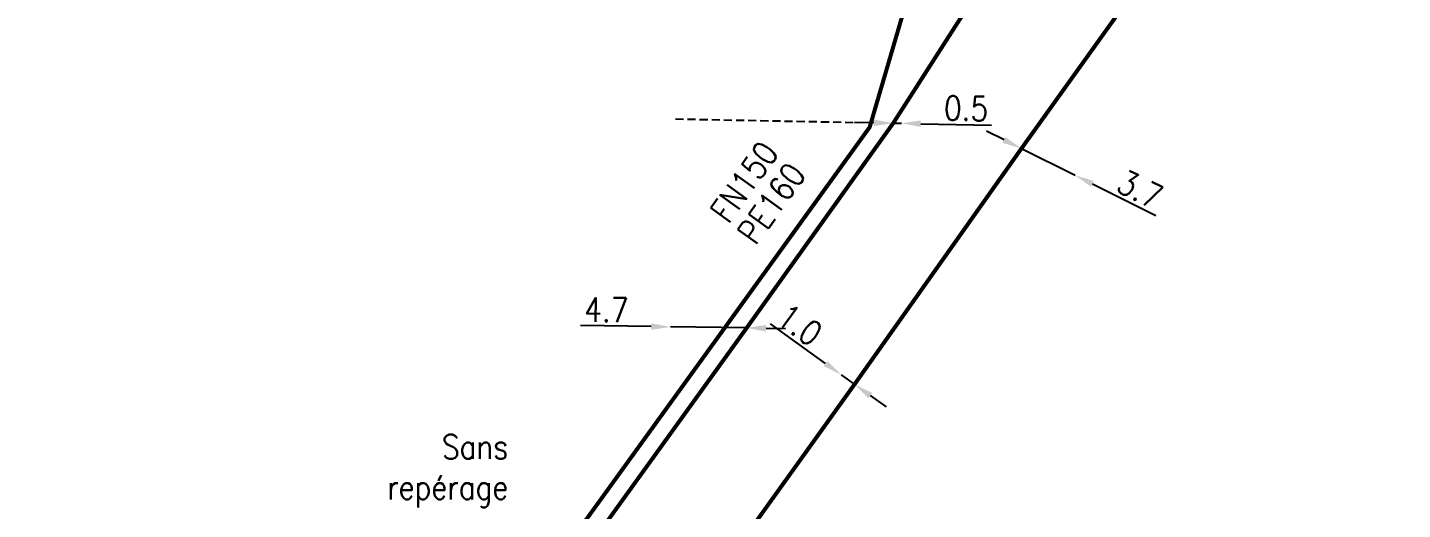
# Model space of a CAD drawing. Header units: millimetres. Extents: x 115991 to 117009, y 129000 to 129990.
# Drawn here: x 116075.2 to 116160.2, y 129317.5 to 129347.3 of the extents above; entities that cross this region are included whole.
import ezdxf

# ---------------------------------------------------------------- set-up
doc = ezdxf.new("R2010")
doc.units = ezdxf.units.MM
doc.header["$PDMODE"] = 34
for name, pattern in [('DASHED', [0.75, 0.5, -0.25]), ('L_25_FN', [2000, 1000, 1000]), ('L_25_PE', [2000, 1000, 1000])]:
    doc.linetypes.add(name, pattern=pattern)
doc.layers.get('DEFPOINTS').update_dxf_attribs({"linetype": 'CONTINUOUS'})
doc.layers.add('L_150', color=1, linetype='CONTINUOUS')
doc.styles.get("Standard").update_dxf_attribs({"font": 'romans.shx', "width": 0.85})
doc.dimstyles.get("Standard").update_dxf_attribs({"dimtxt": 1.5, "dimasz": 1.2, "dimexe": 0.625, "dimexo": 0.625, "dimgap": 0.25, "dimtad": 1, "dimdec": 1, "dimzin": 0, "dimdsep": 46, "dimtxsty": 'Standard', "dimcen": -0.5, "dimadec": 0, "dimazin": 0, "dimtfac": 1, "dimtdec": 1, "dimtmove": 0, "dimatfit": 3, "dimfxl": 0, "dimtolj": 1, "dimtzin": 0, "dimarcsym": 0})

# ---------------------------------------------------------------- blocks, each defined once
blk = doc.blocks.new('*D685')
at = {"layer": 'DEFPOINTS', "color": 0, "linetype": 'Continuous', "transparency": 16777216}
for p in [(116128.7090661198, 129341.3814533745), (116129.2089717834, 129341.3717411412), (116129.2089717834, 129341.3717411412)]:
    blk.add_point(p, dxfattribs=at)
at = {"layer": 'L_150', "color": 0, "linetype": 'Continuous', "lineweight": -2, "transparency": 16777216}
for p, q in [((116127.5092925271, 129341.4047627346), (116126.3095189344, 129341.4280720947)), ((116128.7090661198, 129341.3814533745), (116129.2089717834, 129341.3717411412)), ((116130.4087453761, 129341.3484317811), (116134.7793491781, 129341.2635191122))]:
    blk.add_line(p, q, dxfattribs=at)
at = {"layer": 'L_150', "color": 0, "linetype": 'Continuous', "transparency": 16777216}
for points in [[(116127.5131774205, 129341.6047250001), (116127.5054076338, 129341.2048004692), (116128.7090661198, 129341.3814533745)], [(116130.4126302695, 129341.5483940465), (116130.4048604828, 129341.1484695156), (116129.2089717834, 129341.3717411412)]]:
    blk.add_solid(points, dxfattribs=at)
at = {"layer": 'L_150', "color": 0, "linetype": 'Continuous', "transparency": 16777216, "insert": (116133.2133585402, 129342.2941320938), "char_height": 1.5, "attachment_point": 5, "rotation": 358.8869900369558}
blk.add_mtext('\\A1;0.5', dxfattribs=at)
blk = doc.blocks.new('*D686')
at = {"layer": 'DEFPOINTS', "color": 0, "linetype": 'Continuous', "transparency": 16777216}
for p in [(116114.9474859873, 129328.8010082925), (116114.9474859873, 129328.8010082925), (116119.6470264176, 129328.7352835326)]:
    blk.add_point(p, dxfattribs=at)
at = {"layer": 'L_150', "color": 0, "linetype": 'Continuous', "lineweight": -2, "transparency": 16777216}
for p, q in [((116113.7476033243, 129328.8177890823), (116109.3766021946, 129328.878919102)), ((116119.6470264176, 129328.7352835327), (116114.9474859873, 129328.8010082925)), ((116120.8469090807, 129328.7185027429), (116122.0467917437, 129328.7017219532))]:
    blk.add_line(p, q, dxfattribs=at)
at = {"layer": 'L_150', "color": 0, "linetype": 'Continuous', "transparency": 16777216}
for points in [[(116113.7504001226, 129329.0177695261), (116113.744806526, 129328.6178086384), (116114.9474859873, 129328.8010082925)], [(116120.849705879, 129328.9184831868), (116120.8441122824, 129328.5185222991), (116119.6470264176, 129328.7352835327)]]:
    blk.add_solid(points, dxfattribs=at)
at = {"layer": 'L_150', "color": 0, "linetype": 'Continuous', "transparency": 16777216, "insert": (116110.9761454194, 129329.8566467062), "char_height": 1.5, "attachment_point": 5, "rotation": 359.19875019312406}
blk.add_mtext('\\A1;4.7', dxfattribs=at)
blk = doc.blocks.new('*D697')
at = {"layer": 'DEFPOINTS', "color": 0, "linetype": 'Continuous', "transparency": 16777216}
for p in [(116136.6314328241, 129339.8099872944), (116139.9456871372, 129338.1650805041), (116139.9456871372, 129338.1650805041)]:
    blk.add_point(p, dxfattribs=at)
at = {"layer": 'L_150', "color": 0, "linetype": 'Continuous', "lineweight": -2, "transparency": 16777216}
for p, q in [((116135.5565395335, 129340.3434705777), (116134.4816462427, 129340.876953861)), ((116136.6314328242, 129339.8099872944), (116139.9456871372, 129338.1650805041)), ((116141.0205804279, 129337.6315972208), (116144.9362631298, 129335.6881938316))]:
    blk.add_line(p, q, dxfattribs=at)
at = {"layer": 'L_150', "color": 0, "linetype": 'Continuous', "transparency": 16777216}
for points in [[(116135.645453414, 129340.5226194595), (116135.4676256529, 129340.1643216959), (116136.6314328242, 129339.8099872944)], [(116141.1094943084, 129337.8107461026), (116140.9316665473, 129337.452448339), (116139.9456871372, 129338.1650805041)]]:
    blk.add_solid(points, dxfattribs=at)
at = {"layer": 'L_150', "color": 0, "linetype": 'Continuous', "transparency": 16777216, "insert": (116143.960437827, 129337.2888982935), "char_height": 1.5, "attachment_point": 5, "rotation": 333.604207427582}
blk.add_mtext('\\A1;3.7', dxfattribs=at)
blk = doc.blocks.new('*D701')
at = {"layer": 'DEFPOINTS', "color": 0, "linetype": 'Continuous', "transparency": 16777216}
for p in [(116125.5047251416, 129325.8381352601), (116125.5047251416, 129325.8381352601), (116126.3170241689, 129325.2548940662)]:
    blk.add_point(p, dxfattribs=at)
at = {"layer": 'L_150', "color": 0, "linetype": 'Continuous', "lineweight": -2, "transparency": 16777216}
for p, q in [((116124.5299663088, 129326.5380246927), (116121.127013598, 129328.9813886941)), ((116126.3170241689, 129325.2548940662), (116125.5047251416, 129325.8381352601)), ((116127.2917830017, 129324.5550046336), (116128.2665418345, 129323.8551152009))]:
    blk.add_line(p, q, dxfattribs=at)
at = {"layer": 'L_150', "color": 0, "linetype": 'Continuous', "transparency": 16777216}
for points in [[(116124.6466145476, 129326.7004844982), (116124.4133180701, 129326.3755648872), (116125.5047251416, 129325.8381352601)], [(116127.4084312405, 129324.7174644391), (116127.1751347629, 129324.3925448281), (116126.3170241689, 129325.2548940662)]]:
    blk.add_solid(points, dxfattribs=at)
at = {"layer": 'L_150', "color": 0, "linetype": 'Continuous', "transparency": 16777216, "insert": (116122.9243517309, 129328.9219504371), "char_height": 1.5, "attachment_point": 5, "rotation": 324.3211646400181}
blk.add_mtext('\\A1;1.0', dxfattribs=at)

msp = doc.modelspace()

# ---------------------------------------------------------------- linework, layer by layer
at = {"layer": 'L_150', "linetype": 'L_25_FN', "const_width": 0.25, "flags": 128}
msp.add_lwpolyline([(116000, 129116.9979381091), (116002.2960887691, 129122.0102748528), (116015.8920878031, 129151.6901924767), (116043.836564166, 129215.1154286217), (116049.2295330548, 129225.783156136), (116053.817804587, 129234.8591273637), (116058.5311720286, 129244.882763751), (116064.8331388766, 129255.9537423462), (116067.0535766026, 129260.4977731245), (116075.9718044889, 129271.9332718144), (116083.2782256194, 129266.1200054047), (116098.8059428257, 129286.9213001301), (116108.3883526397, 129300.0966041314), (116101.3027267614, 129305.2499858634), (116127.2514412976, 129341.1313705604), (116134.5934733395, 129366.162831808), (116141.2806029977, 129365.6934794395), (116148.8221273696, 129367.6630294459), (116155.3696627116, 129369.3729885522), (116170.9832016063, 129376.7013754981), (116193.7672994195, 129387.3953434778), (116201.5900037135, 129391.1269582336), (116205.611041845, 129381.8634793402)], dxfattribs=at)
at = {"layer": 'L_150', "linetype": 'L_25_PE', "flags": 128}
for points in [[(116077.3594853328, 129258.8204308209, 0.25, 0.25, 0), (116086.0668248936, 129271.6794522164, 0.25, 0.25, 0), (116093.7285047809, 129281.9464809812, 0.25, 0.25, 0), (116102.9444762551, 129293.9299345649, 0.25, 0.25, 0), (116111.9374605725, 129305.2280069985, 0.25, 0.25, 0), (116126.3170241689, 129325.2548940662, 0.25, 0.25, 0), (116136.6314328242, 129339.8099872944, 0.25, 0.25, 0), (116143.6677760051, 129349.6211875854, 0.25, 0.25, 0), (116150.6909083179, 129356.1059848475, 0.25, 0.25, 0), (116157.6094920913, 129360.7145555466, 0.25, 0.25, 0), (116170.712707545, 129367.9946798407, 0.25, 0.25, 0), (116196.215903154, 129379.7824871136, 0, 0, 0)], [(116000, 129112.7464822287, 0.25, 0.25, 0), (116003.0510819789, 129119.4396128166, 0.25, 0.25, 0), (116008.4202825804, 129130.5773843339, 0.25, 0.25, 0), (116013.3744507493, 129141.10740486, 0.25, 0.25, 0), (116020.4895477874, 129157.1559020734, 0.25, 0.25, 0), (116024.717792639, 129166.8444450003, 0.25, 0.25, 0), (116033.000038199, 129186.1594513142, 0.25, 0.25, 0), (116039.582769285, 129201.938920337, 0.25, 0.25, 0), (116046.3419887385, 129215.8597796484, 0.25, 0.25, 0), (116051.9305326777, 129227.4762163088, 0.25, 0.25, 0), (116056.1965167805, 129236.8411052094, 0.25, 0.25, 0), (116062.9812254382, 129250.4706433469, 0.25, 0.25, 0), (116068.7442378114, 129257.7826971392, 0.25, 0.25, 0), (116072.6082335616, 129264.7233408349, 0.25, 0.25, 0), (116076.5849937774, 129268.5032144748, 0.25, 0.25, 0), (116084.8520591314, 129280.089899002, 0.25, 0.25, 0), (116091.8667657022, 129290.1024940272, 0.25, 0.25, 0), (116109.763330099, 129315.0404520049, 0.25, 0.25, 0), (116119.6470264176, 129328.7352835327, 0.25, 0.25, 0), (116128.7090661198, 129341.3814533745, 0.25, 0.25, 0), (116133.2255947169, 129348.4188615888, 0.25, 0.25, 0), (116135.7438853465, 129366.9172630815, 0.25, 0.25, 0), (116136.2253375007, 129370.4538267904, 0.25, 0.25, 0), (116136.4866972416, 129372.373675661, 0, 0, 0)]]:
    msp.add_lwpolyline(points, format="xyseb", dxfattribs=at)
at = {"layer": 'L_150', "color": 7, "linetype": 'DASHED', "flags": 128}
msp.add_lwpolyline([(116115.2396215244, 129341.6431395251), (116126.3095189344, 129341.4280720947)], dxfattribs=at)

# ---------------------------------------------------------------- texts
at = {"layer": 'L_150', "linetype": 'Continuous', "width": 0.85}
for s, rotation, p in [('FN150', 54.46843891041938, (116118.5173607316, 129335.0947370989)), ('PE160', 54.37523185245882, (116120.1989592615, 129333.7690451055))]:
    msp.add_text(s, height=1.5, rotation=rotation, dxfattribs=at).set_placement(p)
at = {"layer": 'L_150', "linetype": 'Continuous', "insert": (116104.9102680088, 129317.6503645403), "char_height": 1.5, "attachment_point": 9}
msp.add_mtext('\\A1;Sans\\Prepérage', dxfattribs=at)

# ---------------------------------------------------------------- dimensions: what is measured, and where the dimension line sits
at = {"layer": 'L_150', "linetype": 'Continuous'}
for base, p1, p2, angle, picture, middle in [((116129.2089717834, 129341.3717411412), (116128.7090661198, 129341.3814533745), (116129.2089717834, 129341.3717411412), 178.8869900369558, '*D685', (116133.1939340735, 129341.2943207666)), ((116139.9456871372, 129338.1650805041), (116136.6314328242, 129339.8099872944), (116139.9456871372, 129338.1650805041), 153.6042074275821, '*D697', (116143.5158684242, 129336.3931538845)), ((116114.9474859873, 129328.8010082925), (116119.6470264176, 129328.7352835326), (116114.9474859873, 129328.8010082925), 359.198750193124, '*D686', (116110.9621614279, 129328.856744487)), ((116125.5047251416, 129325.8381352601), (116126.3170241689, 129325.2548940662), (116125.5047251416, 129325.8381352601), 324.3211646400181, '*D701', (116122.341110537, 129328.1096514097))]:
    dim = msp.add_linear_dim(base=base, p1=p1, p2=p2, angle=angle, dimstyle='Standard', override={"dimscale": 1, "dimlfac": 1, "dimlunit": 2, "dimatfit": 0}, dxfattribs=at)
    dim.commit()
    dim.dimension.update_dxf_attribs({"geometry": picture, "text_midpoint": middle, "dimtype": 160})

doc.saveas('drawing.dxf')
